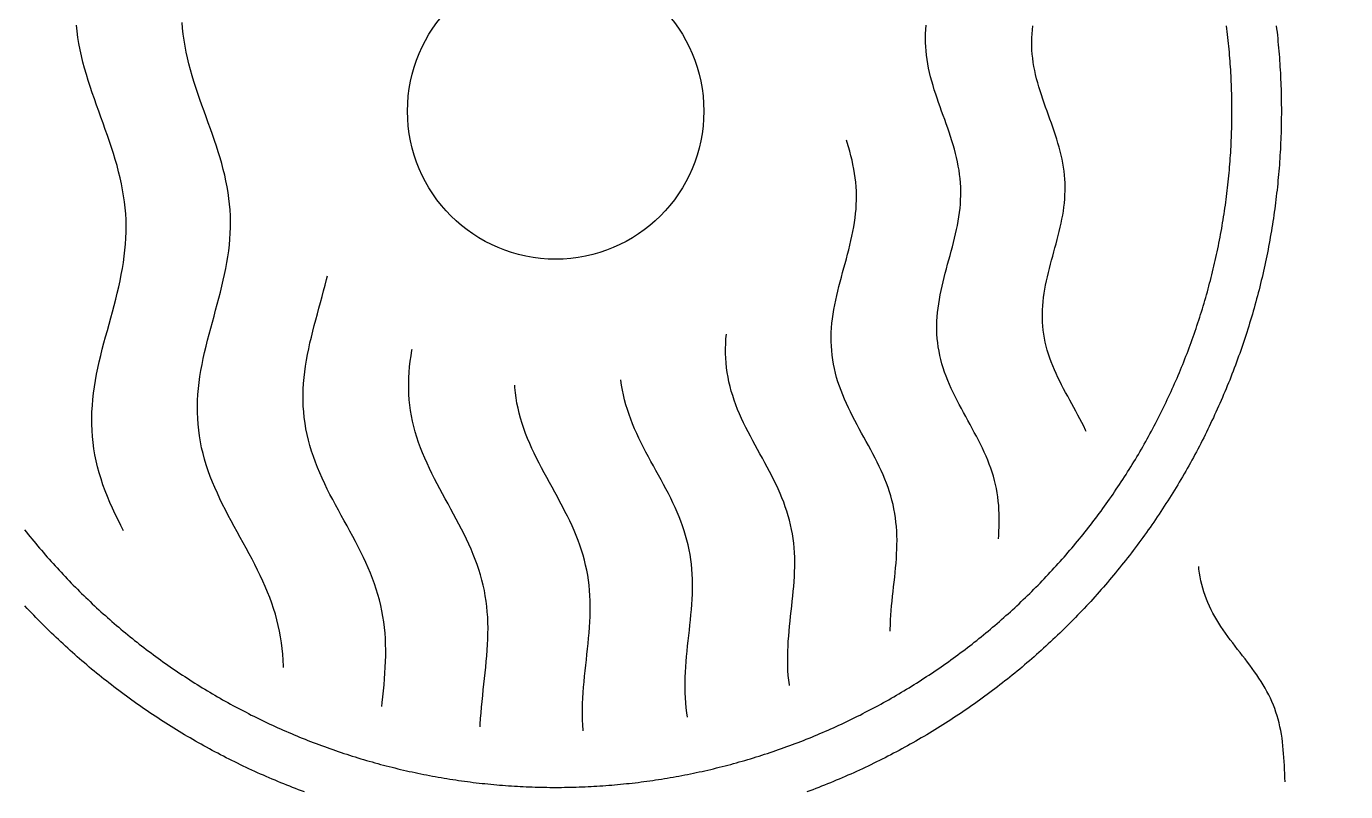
# Model space of a CAD drawing. Header units: millimetres. Extents: x -17.8 to 17.8, y -17.8 to 17.8.
# Drawn here: x -8.71 to -4.703, y -2.067 to 0.257 of the extents above; entities that cross this region are included whole.
import ezdxf

# ---------------------------------------------------------------- set-up
doc = ezdxf.new("R2010")
doc.units = ezdxf.units.MM
for name, color, linetype in [('ALTIN', 2, 'Continuous'), ('DOKU', 8, 'Continuous'), ('KESIM', 1, 'Continuous')]:
    doc.layers.add(name, color=color, linetype=linetype)

msp = doc.modelspace()

# ---------------------------------------------------------------- linework, layer by layer
at = {"layer": 'ALTIN'}
for points in [[(-8.7151, -1.2715), (-8.7096, -1.2786), (-8.704, -1.2856), (-8.6984, -1.2925), (-8.6927, -1.2995), (-8.687, -1.3064), (-8.6813, -1.3133), (-8.6756, -1.3202), (-8.6698, -1.3271), (-8.664, -1.3339), (-8.6581, -1.3407), (-8.6523, -1.3475), (-8.6464, -1.3542), (-8.6405, -1.3609), (-8.6345, -1.3676), (-8.6285, -1.3743), (-8.6225, -1.381), (-8.6165, -1.3876), (-8.6104, -1.3942), (-8.6043, -1.4007), (-8.5982, -1.4073), (-8.592, -1.4138), (-8.5858, -1.4203), (-8.5796, -1.4267), (-8.5734, -1.4332), (-8.5671, -1.4396), (-8.5608, -1.446), (-8.5545, -1.4523), (-8.5482, -1.4586), (-8.5418, -1.4649), (-8.5354, -1.4712), (-8.5289, -1.4774), (-8.5225, -1.4836), (-8.516, -1.4898), (-8.5095, -1.496), (-8.5029, -1.5021), (-8.4964, -1.5082), (-8.4898, -1.5143), (-8.4832, -1.5203), (-8.4765, -1.5263), (-8.4698, -1.5323), (-8.4631, -1.5383), (-8.4564, -1.5442), (-8.4497, -1.5501), (-8.4429, -1.5559), (-8.4361, -1.5618), (-8.4293, -1.5676), (-8.4224, -1.5734), (-8.4155, -1.5791), (-8.4086, -1.5848), (-8.4017, -1.5905), (-8.3947, -1.5962), (-8.3878, -1.6018), (-8.3808, -1.6074), (-8.3737, -1.6129), (-8.3667, -1.6185), (-8.3596, -1.624), (-8.3525, -1.6295), (-8.3454, -1.6349), (-8.3383, -1.6403), (-8.3311, -1.6457), (-8.3239, -1.651), (-8.3167, -1.6563), (-8.3094, -1.6616), (-8.3022, -1.6669), (-8.2949, -1.6721), (-8.2876, -1.6773), (-8.2803, -1.6824), (-8.2729, -1.6876), (-8.2655, -1.6927), (-8.2581, -1.6977), (-8.2507, -1.7027), (-8.2433, -1.7077), (-8.2358, -1.7127), (-8.2283, -1.7176), (-8.2208, -1.7225), (-8.2133, -1.7274), (-8.2057, -1.7322), (-8.1982, -1.737), (-8.1906, -1.7418), (-8.183, -1.7465), (-8.1753, -1.7512), (-8.1677, -1.7559), (-8.16, -1.7605), (-8.1523, -1.7651), (-8.1446, -1.7697), (-8.1369, -1.7742), (-8.1291, -1.7787), (-8.1214, -1.7832), (-8.1136, -1.7876), (-8.1058, -1.792), (-8.0979, -1.7964), (-8.0901, -1.8007), (-8.0822, -1.805), (-8.0743, -1.8092), (-8.0664, -1.8135), (-8.0585, -1.8177), (-8.0506, -1.8218), (-8.0426, -1.8259), (-8.0346, -1.83), (-8.0266, -1.8341), (-8.0186, -1.8381), (-8.0106, -1.8421), (-8.0026, -1.846), (-7.9945, -1.8499), (-7.9864, -1.8538), (-7.9783, -1.8576), (-7.9702, -1.8614), (-7.9621, -1.8652), (-7.9539, -1.869), (-7.9458, -1.8726), (-7.9376, -1.8763), (-7.9294, -1.8799), (-7.9212, -1.8835), (-7.913, -1.8871), (-7.9047, -1.8906), (-7.8965, -1.8941), (-7.8882, -1.8975), (-7.8799, -1.9009), (-7.8716, -1.9043), (-7.8633, -1.9077), (-7.8549, -1.911), (-7.8466, -1.9142), (-7.8382, -1.9175), (-7.8299, -1.9207), (-7.8215, -1.9238), (-7.8131, -1.9269), (-7.8047, -1.93), (-7.7962, -1.9331), (-7.7878, -1.9361), (-7.7793, -1.939), (-7.7709, -1.942), (-7.7624, -1.9449), (-7.7539, -1.9477), (-7.7454, -1.9506), (-7.7369, -1.9534), (-7.7284, -1.9561), (-7.7198, -1.9588), (-7.7113, -1.9615), (-7.7027, -1.9641), (-7.6941, -1.9667), (-7.6855, -1.9693), (-7.6769, -1.9718), (-7.6683, -1.9743), (-7.6597, -1.9768), (-7.6511, -1.9792), (-7.6424, -1.9816), (-7.6338, -1.9839), (-7.6251, -1.9862), (-7.6165, -1.9885), (-7.6078, -1.9907), (-7.5991, -1.9929), (-7.5904, -1.995), (-7.5817, -1.9971), (-7.573, -1.9992), (-7.5642, -2.0012), (-7.5555, -2.0032), (-7.5467, -2.0052), (-7.538, -2.0071), (-7.5292, -2.009), (-7.5205, -2.0108), (-7.5117, -2.0126), (-7.5029, -2.0144), (-7.4941, -2.0161), (-7.4853, -2.0178), (-7.4765, -2.0195), (-7.4677, -2.0211), (-7.4589, -2.0227), (-7.45, -2.0242), (-7.4412, -2.0257), (-7.4323, -2.0272), (-7.4235, -2.0286), (-7.4146, -2.03), (-7.4058, -2.0313), (-7.3969, -2.0326), (-7.388, -2.0339), (-7.3792, -2.0351), (-7.3703, -2.0363), (-7.3614, -2.0375), (-7.3525, -2.0386), (-7.3436, -2.0396), (-7.3347, -2.0407), (-7.3258, -2.0417), (-7.3169, -2.0426), (-7.308, -2.0435), (-7.2991, -2.0444), (-7.2901, -2.0453), (-7.2812, -2.0461), (-7.2723, -2.0468), (-7.2633, -2.0475), (-7.2544, -2.0482), (-7.2455, -2.0489), (-7.2365, -2.0495), (-7.2276, -2.05), (-7.2186, -2.0506), (-7.2097, -2.0511), (-7.2007, -2.0515), (-7.1918, -2.0519), (-7.1828, -2.0523), (-7.1739, -2.0526), (-7.1649, -2.0529), (-7.156, -2.0532), (-7.147, -2.0534), (-7.138, -2.0536), (-7.1291, -2.0537), (-7.1201, -2.0538), (-7.1112, -2.0539), (-7.1022, -2.0539), (-7.0932, -2.0539), (-7.0843, -2.0538), (-7.0753, -2.0537), (-7.0664, -2.0536), (-7.0574, -2.0534), (-7.0484, -2.0532), (-7.0395, -2.0529), (-7.0305, -2.0526), (-7.0216, -2.0523), (-7.0126, -2.0519), (-7.0037, -2.0515), (-6.9947, -2.0511), (-6.9858, -2.0506), (-6.9768, -2.05), (-6.9679, -2.0495), (-6.9589, -2.0489), (-6.95, -2.0482), (-6.9411, -2.0475), (-6.9321, -2.0468), (-6.9232, -2.0461), (-6.9143, -2.0453), (-6.9053, -2.0444), (-6.8964, -2.0435), (-6.8875, -2.0426), (-6.8786, -2.0417), (-6.8697, -2.0407), (-6.8608, -2.0396), (-6.8519, -2.0386), (-6.843, -2.0375), (-6.8341, -2.0363), (-6.8252, -2.0351), (-6.8164, -2.0339), (-6.8075, -2.0326), (-6.7986, -2.0313), (-6.7898, -2.03), (-6.7809, -2.0286), (-6.7721, -2.0272), (-6.7632, -2.0257), (-6.7544, -2.0242), (-6.7455, -2.0227), (-6.7367, -2.0211), (-6.7279, -2.0195), (-6.7191, -2.0178), (-6.7103, -2.0161), (-6.7015, -2.0144), (-6.6927, -2.0126), (-6.6839, -2.0108), (-6.6752, -2.009), (-6.6664, -2.0071), (-6.6577, -2.0052), (-6.6489, -2.0032), (-6.6402, -2.0012), (-6.6314, -1.9992), (-6.6227, -1.9971), (-6.614, -1.995), (-6.6053, -1.9929), (-6.5966, -1.9907), (-6.5879, -1.9885), (-6.5793, -1.9862), (-6.5706, -1.9839), (-6.562, -1.9816), (-6.5533, -1.9792), (-6.5447, -1.9768), (-6.5361, -1.9743), (-6.5275, -1.9718), (-6.5189, -1.9693), (-6.5103, -1.9667), (-6.5017, -1.9641), (-6.4931, -1.9615), (-6.4846, -1.9588), (-6.476, -1.9561), (-6.4675, -1.9534), (-6.459, -1.9506), (-6.4505, -1.9477), (-6.442, -1.9449), (-6.4335, -1.942), (-6.4251, -1.939), (-6.4166, -1.9361), (-6.4082, -1.9331), (-6.3997, -1.93), (-6.3913, -1.9269), (-6.3829, -1.9238), (-6.3745, -1.9207), (-6.3662, -1.9175), (-6.3578, -1.9142), (-6.3495, -1.911), (-6.3411, -1.9077), (-6.3328, -1.9043), (-6.3245, -1.9009), (-6.3162, -1.8975), (-6.3079, -1.8941), (-6.2997, -1.8906), (-6.2914, -1.8871), (-6.2832, -1.8835), (-6.275, -1.8799), (-6.2668, -1.8763), (-6.2586, -1.8726), (-6.2505, -1.869), (-6.2423, -1.8652), (-6.2342, -1.8614), (-6.2261, -1.8576), (-6.218, -1.8538), (-6.2099, -1.8499), (-6.2018, -1.846), (-6.1938, -1.8421), (-6.1858, -1.8381), (-6.1778, -1.8341), (-6.1698, -1.83), (-6.1618, -1.8259), (-6.1538, -1.8218), (-6.1459, -1.8177), (-6.138, -1.8135), (-6.1301, -1.8092), (-6.1222, -1.805), (-6.1143, -1.8007), (-6.1065, -1.7964), (-6.0986, -1.792), (-6.0908, -1.7876), (-6.083, -1.7832), (-6.0753, -1.7787), (-6.0675, -1.7742), (-6.0598, -1.7697), (-6.0521, -1.7651), (-6.0444, -1.7605), (-6.0367, -1.7559), (-6.0291, -1.7512), (-6.0214, -1.7465), (-6.0138, -1.7418), (-6.0062, -1.737), (-5.9987, -1.7322), (-5.9911, -1.7274), (-5.9836, -1.7225), (-5.9761, -1.7176), (-5.9686, -1.7127), (-5.9611, -1.7077), (-5.9537, -1.7027), (-5.9463, -1.6977), (-5.9389, -1.6927), (-5.9315, -1.6876), (-5.9241, -1.6824), (-5.9168, -1.6773), (-5.9095, -1.6721), (-5.9022, -1.6669), (-5.895, -1.6616), (-5.8877, -1.6563), (-5.8805, -1.651), (-5.8733, -1.6457), (-5.8661, -1.6403), (-5.859, -1.6349), (-5.8519, -1.6295), (-5.8448, -1.624), (-5.8377, -1.6185), (-5.8307, -1.6129), (-5.8236, -1.6074), (-5.8166, -1.6018), (-5.8097, -1.5962), (-5.8027, -1.5905), (-5.7958, -1.5848), (-5.7889, -1.5791), (-5.782, -1.5734), (-5.7751, -1.5676), (-5.7683, -1.5618), (-5.7615, -1.5559), (-5.7547, -1.5501), (-5.748, -1.5442), (-5.7413, -1.5383), (-5.7346, -1.5323), (-5.7279, -1.5263), (-5.7212, -1.5203), (-5.7146, -1.5143), (-5.708, -1.5082), (-5.7015, -1.5021), (-5.6949, -1.496), (-5.6884, -1.4898), (-5.6819, -1.4836), (-5.6755, -1.4774), (-5.669, -1.4712), (-5.6626, -1.4649), (-5.6562, -1.4586), (-5.6499, -1.4523), (-5.6436, -1.446), (-5.6373, -1.4396), (-5.631, -1.4332), (-5.6248, -1.4267), (-5.6186, -1.4203), (-5.6124, -1.4138), (-5.6062, -1.4073), (-5.6001, -1.4007), (-5.594, -1.3942), (-5.5879, -1.3876), (-5.5819, -1.381), (-5.5759, -1.3743), (-5.5699, -1.3676), (-5.5639, -1.3609), (-5.558, -1.3542), (-5.5521, -1.3475), (-5.5463, -1.3407), (-5.5404, -1.3339), (-5.5346, -1.3271), (-5.5288, -1.3202), (-5.5231, -1.3133), (-5.5174, -1.3064), (-5.5117, -1.2995), (-5.506, -1.2925), (-5.5004, -1.2856), (-5.4948, -1.2786), (-5.4893, -1.2715), (-5.4837, -1.2645), (-5.4782, -1.2574), (-5.4727, -1.2503), (-5.4673, -1.2432), (-5.4619, -1.2361), (-5.4565, -1.2289), (-5.4512, -1.2217), (-5.4459, -1.2145), (-5.4406, -1.2072), (-5.4353, -1.2), (-5.4301, -1.1927), (-5.4249, -1.1854), (-5.4198, -1.1781), (-5.4146, -1.1707), (-5.4095, -1.1633), (-5.4045, -1.1559), (-5.3995, -1.1485), (-5.3945, -1.1411), (-5.3895, -1.1336), (-5.3846, -1.1261), (-5.3797, -1.1186), (-5.3748, -1.1111), (-5.37, -1.1035), (-5.3652, -1.096), (-5.3604, -1.0884), (-5.3557, -1.0808), (-5.351, -1.0731), (-5.3463, -1.0655), (-5.3417, -1.0578), (-5.3371, -1.0501), (-5.3325, -1.0424), (-5.328, -1.0347), (-5.3235, -1.0269), (-5.319, -1.0192), (-5.3146, -1.0114), (-5.3102, -1.0036), (-5.3058, -0.9957), (-5.3015, -0.9879), (-5.2972, -0.98), (-5.293, -0.9721), (-5.2887, -0.9642), (-5.2845, -0.9563), (-5.2804, -0.9484), (-5.2763, -0.9404), (-5.2722, -0.9324), (-5.2681, -0.9244), (-5.2641, -0.9164), (-5.2601, -0.9084), (-5.2562, -0.9004), (-5.2523, -0.8923), (-5.2484, -0.8842), (-5.2446, -0.8761), (-5.2408, -0.868), (-5.237, -0.8599), (-5.2332, -0.8517), (-5.2296, -0.8436), (-5.2259, -0.8354), (-5.2223, -0.8272), (-5.2187, -0.819), (-5.2151, -0.8108), (-5.2116, -0.8025), (-5.2081, -0.7943), (-5.2047, -0.786), (-5.2013, -0.7777), (-5.1979, -0.7694), (-5.1945, -0.7611), (-5.1912, -0.7527), (-5.188, -0.7444), (-5.1847, -0.736), (-5.1815, -0.7277), (-5.1784, -0.7193), (-5.1753, -0.7109), (-5.1722, -0.7025), (-5.1691, -0.694), (-5.1661, -0.6856), (-5.1632, -0.6771), (-5.1602, -0.6687), (-5.1573, -0.6602), (-5.1545, -0.6517), (-5.1516, -0.6432), (-5.1488, -0.6347), (-5.1461, -0.6262), (-5.1434, -0.6176), (-5.1407, -0.6091), (-5.1381, -0.6005), (-5.1355, -0.5919), (-5.1329, -0.5833), (-5.1304, -0.5747), (-5.1279, -0.5661), (-5.1254, -0.5575), (-5.123, -0.5489), (-5.1206, -0.5402), (-5.1183, -0.5316), (-5.116, -0.5229), (-5.1137, -0.5143), (-5.1115, -0.5056), (-5.1093, -0.4969), (-5.1072, -0.4882), (-5.1051, -0.4795), (-5.103, -0.4708), (-5.101, -0.462), (-5.099, -0.4533), (-5.097, -0.4445), (-5.0951, -0.4358), (-5.0932, -0.427), (-5.0914, -0.4183), (-5.0896, -0.4095), (-5.0878, -0.4007), (-5.0861, -0.3919), (-5.0844, -0.3831), (-5.0827, -0.3743), (-5.0811, -0.3655), (-5.0795, -0.3567), (-5.078, -0.3478), (-5.0765, -0.339), (-5.075, -0.3301), (-5.0736, -0.3213), (-5.0722, -0.3124), (-5.0709, -0.3036), (-5.0696, -0.2947), (-5.0683, -0.2858), (-5.0671, -0.277), (-5.0659, -0.2681), (-5.0647, -0.2592), (-5.0636, -0.2503), (-5.0626, -0.2414), (-5.0615, -0.2325), (-5.0605, -0.2236), (-5.0596, -0.2147), (-5.0587, -0.2058), (-5.0578, -0.1969), (-5.0569, -0.1879), (-5.0561, -0.179), (-5.0554, -0.1701), (-5.0547, -0.1611), (-5.054, -0.1522), (-5.0533, -0.1433), (-5.0527, -0.1343), (-5.0522, -0.1254), (-5.0516, -0.1164), (-5.0511, -0.1075), (-5.0507, -0.0985), (-5.0503, -0.0896), (-5.0499, -0.0806), (-5.0496, -0.0717), (-5.0493, -0.0627), (-5.049, -0.0538), (-5.0488, -0.0448), (-5.0486, -0.0358), (-5.0485, -0.0269), (-5.0484, -0.0179), (-5.0483, -0.009), (-5.0483, 0), (-5.0483, 0.009), (-5.0484, 0.0179), (-5.0485, 0.0269), (-5.0486, 0.0358), (-5.0488, 0.0448), (-5.049, 0.0538), (-5.0493, 0.0627), (-5.0496, 0.0717), (-5.0499, 0.0806), (-5.0503, 0.0896), (-5.0507, 0.0985), (-5.0511, 0.1075), (-5.0516, 0.1164), (-5.0522, 0.1254), (-5.0527, 0.1343), (-5.0533, 0.1433), (-5.054, 0.1522), (-5.0547, 0.1611), (-5.0554, 0.1701), (-5.0561, 0.179), (-5.0569, 0.1879), (-5.0578, 0.1969), (-5.0587, 0.2058), (-5.0596, 0.2147), (-5.0605, 0.2236), (-5.0615, 0.2325), (-5.0626, 0.2414), (-5.0636, 0.2503), (-5.0647, 0.2592)], [(-4.9136, 0.259), (-4.9125, 0.2495), (-4.9114, 0.2399), (-4.9104, 0.2304), (-4.9094, 0.2208), (-4.9085, 0.2112), (-4.9076, 0.2017), (-4.9067, 0.1921), (-4.9059, 0.1825), (-4.9051, 0.1729), (-4.9044, 0.1633), (-4.9037, 0.1537), (-4.903, 0.1441), (-4.9024, 0.1345), (-4.9019, 0.1249), (-4.9013, 0.1153), (-4.9009, 0.1057), (-4.9004, 0.0961), (-4.9, 0.0865), (-4.8997, 0.0769), (-4.8993, 0.0673), (-4.8991, 0.0577), (-4.8988, 0.0481), (-4.8987, 0.0385), (-4.8985, 0.0288), (-4.8984, 0.0192), (-4.8983, 0.0096), (-4.8983, 0), (-4.8983, -0.0096), (-4.8984, -0.0192), (-4.8985, -0.0288), (-4.8987, -0.0385), (-4.8988, -0.0481), (-4.8991, -0.0577), (-4.8993, -0.0673), (-4.8997, -0.0769), (-4.9, -0.0865), (-4.9004, -0.0961), (-4.9009, -0.1057), (-4.9013, -0.1153), (-4.9019, -0.1249), (-4.9024, -0.1345), (-4.903, -0.1441), (-4.9037, -0.1537), (-4.9044, -0.1633), (-4.9051, -0.1729), (-4.9059, -0.1825), (-4.9067, -0.1921), (-4.9076, -0.2017), (-4.9085, -0.2112), (-4.9094, -0.2208), (-4.9104, -0.2304), (-4.9114, -0.2399), (-4.9125, -0.2495), (-4.9136, -0.259), (-4.9147, -0.2686), (-4.9159, -0.2781), (-4.9172, -0.2877), (-4.9185, -0.2972), (-4.9198, -0.3067), (-4.9211, -0.3162), (-4.9225, -0.3258), (-4.924, -0.3353), (-4.9255, -0.3448), (-4.927, -0.3543), (-4.9285, -0.3637), (-4.9302, -0.3732), (-4.9318, -0.3827), (-4.9335, -0.3922), (-4.9352, -0.4016), (-4.937, -0.4111), (-4.9388, -0.4205), (-4.9407, -0.43), (-4.9426, -0.4394), (-4.9445, -0.4488), (-4.9465, -0.4582), (-4.9485, -0.4676), (-4.9506, -0.477), (-4.9527, -0.4864), (-4.9548, -0.4958), (-4.957, -0.5051), (-4.9592, -0.5145), (-4.9615, -0.5238), (-4.9638, -0.5332), (-4.9661, -0.5425), (-4.9685, -0.5518), (-4.9709, -0.5611), (-4.9734, -0.5704), (-4.9759, -0.5797), (-4.9785, -0.589), (-4.9811, -0.5982), (-4.9837, -0.6075), (-4.9864, -0.6167), (-4.9891, -0.6259), (-4.9918, -0.6351), (-4.9946, -0.6444), (-4.9975, -0.6535), (-5.0003, -0.6627), (-5.0032, -0.6719), (-5.0062, -0.681), (-5.0092, -0.6902), (-5.0122, -0.6993), (-5.0153, -0.7084), (-5.0184, -0.7175), (-5.0215, -0.7266), (-5.0247, -0.7357), (-5.028, -0.7447), (-5.0312, -0.7538), (-5.0345, -0.7628), (-5.0379, -0.7718), (-5.0413, -0.7808), (-5.0447, -0.7898), (-5.0482, -0.7988), (-5.0517, -0.8077), (-5.0552, -0.8167), (-5.0588, -0.8256), (-5.0624, -0.8345), (-5.0661, -0.8434), (-5.0698, -0.8523), (-5.0735, -0.8611), (-5.0773, -0.87), (-5.0811, -0.8788), (-5.085, -0.8876), (-5.0889, -0.8964), (-5.0928, -0.9052), (-5.0968, -0.9139), (-5.1008, -0.9227), (-5.1048, -0.9314), (-5.1089, -0.9401), (-5.113, -0.9488), (-5.1172, -0.9575), (-5.1214, -0.9661), (-5.1256, -0.9748), (-5.1299, -0.9834), (-5.1342, -0.992), (-5.1385, -1.0005), (-5.1429, -1.0091), (-5.1473, -1.0176), (-5.1518, -1.0262), (-5.1563, -1.0347), (-5.1608, -1.0431), (-5.1654, -1.0516), (-5.17, -1.06), (-5.1746, -1.0685), (-5.1793, -1.0769), (-5.184, -1.0852), (-5.1888, -1.0936), (-5.1936, -1.1019), (-5.1984, -1.1103), (-5.2033, -1.1186), (-5.2082, -1.1268), (-5.2131, -1.1351), (-5.2181, -1.1433), (-5.2231, -1.1515), (-5.2281, -1.1597), (-5.2332, -1.1679), (-5.2383, -1.176), (-5.2435, -1.1841), (-5.2487, -1.1922), (-5.2539, -1.2003), (-5.2591, -1.2084), (-5.2644, -1.2164), (-5.2697, -1.2244), (-5.2751, -1.2324), (-5.2805, -1.2404), (-5.2859, -1.2483), (-5.2914, -1.2562), (-5.2969, -1.2641), (-5.3024, -1.272), (-5.308, -1.2798), (-5.3136, -1.2876), (-5.3192, -1.2954), (-5.3249, -1.3032), (-5.3306, -1.3109), (-5.3363, -1.3186), (-5.3421, -1.3263), (-5.3479, -1.334), (-5.3537, -1.3416), (-5.3596, -1.3493), (-5.3655, -1.3568), (-5.3715, -1.3644), (-5.3774, -1.3719), (-5.3834, -1.3795), (-5.3895, -1.3869), (-5.3955, -1.3944), (-5.4016, -1.4018), (-5.4078, -1.4092), (-5.4139, -1.4166), (-5.4201, -1.424), (-5.4264, -1.4313), (-5.4326, -1.4386), (-5.4389, -1.4459), (-5.4452, -1.4531), (-5.4516, -1.4603), (-5.458, -1.4675), (-5.4644, -1.4747), (-5.4708, -1.4818), (-5.4773, -1.4889), (-5.4838, -1.496), (-5.4904, -1.503), (-5.497, -1.5101), (-5.5036, -1.5171), (-5.5102, -1.524), (-5.5169, -1.5309), (-5.5236, -1.5378), (-5.5303, -1.5447), (-5.537, -1.5516), (-5.5438, -1.5584), (-5.5506, -1.5652), (-5.5575, -1.5719), (-5.5644, -1.5786), (-5.5713, -1.5853), (-5.5782, -1.592), (-5.5851, -1.5986), (-5.5921, -1.6052), (-5.5992, -1.6118), (-5.6062, -1.6184), (-5.6133, -1.6249), (-5.6204, -1.6314), (-5.6275, -1.6378), (-5.6347, -1.6442), (-5.6419, -1.6506), (-5.6491, -1.657), (-5.6563, -1.6633), (-5.6636, -1.6696), (-5.6709, -1.6758), (-5.6782, -1.6821), (-5.6856, -1.6883), (-5.693, -1.6944), (-5.7004, -1.7006), (-5.7078, -1.7067), (-5.7153, -1.7127), (-5.7227, -1.7188), (-5.7303, -1.7248), (-5.7378, -1.7307), (-5.7454, -1.7367), (-5.7529, -1.7426), (-5.7606, -1.7485), (-5.7682, -1.7543), (-5.7759, -1.7601), (-5.7836, -1.7659), (-5.7913, -1.7716), (-5.799, -1.7773), (-5.8068, -1.783), (-5.8146, -1.7886), (-5.8224, -1.7942), (-5.8302, -1.7998), (-5.8381, -1.8053), (-5.846, -1.8108), (-5.8539, -1.8163), (-5.8618, -1.8217), (-5.8698, -1.8271), (-5.8778, -1.8325), (-5.8858, -1.8378), (-5.8938, -1.8431), (-5.9019, -1.8483), (-5.91, -1.8535), (-5.9181, -1.8587), (-5.9262, -1.8639), (-5.9343, -1.869), (-5.9425, -1.8741), (-5.9507, -1.8791), (-5.9589, -1.8841), (-5.9671, -1.8891), (-5.9754, -1.894), (-5.9836, -1.8989), (-5.9919, -1.9038), (-6.0003, -1.9086), (-6.0086, -1.9134), (-6.017, -1.9182), (-6.0253, -1.9229), (-6.0337, -1.9276), (-6.0422, -1.9322), (-6.0506, -1.9368), (-6.0591, -1.9414), (-6.0675, -1.9459), (-6.076, -1.9504), (-6.0846, -1.9549), (-6.0931, -1.9593), (-6.1017, -1.9637), (-6.1102, -1.968), (-6.1188, -1.9723), (-6.1274, -1.9766), (-6.1361, -1.9808), (-6.1447, -1.985), (-6.1534, -1.9892), (-6.1621, -1.9933), (-6.1708, -1.9974), (-6.1795, -2.0014), (-6.1883, -2.0054), (-6.197, -2.0094), (-6.2058, -2.0133), (-6.2146, -2.0172), (-6.2234, -2.0211), (-6.2322, -2.0249), (-6.2411, -2.0287), (-6.2499, -2.0324), (-6.2588, -2.0361), (-6.2677, -2.0398), (-6.2766, -2.0434), (-6.2855, -2.047), (-6.2945, -2.0505), (-6.3034, -2.054), (-6.3124, -2.0575), (-6.3214, -2.0609), (-6.3304, -2.0643), (-6.3394, -2.0677)], [(-7.865, -2.0677), (-7.874, -2.0643), (-7.883, -2.0609), (-7.892, -2.0575), (-7.901, -2.054), (-7.9099, -2.0505), (-7.9189, -2.047), (-7.9278, -2.0434), (-7.9367, -2.0398), (-7.9456, -2.0361), (-7.9545, -2.0324), (-7.9633, -2.0287), (-7.9722, -2.0249), (-7.981, -2.0211), (-7.9898, -2.0172), (-7.9986, -2.0133), (-8.0074, -2.0094), (-8.0161, -2.0054), (-8.0249, -2.0014), (-8.0336, -1.9974), (-8.0423, -1.9933), (-8.051, -1.9892), (-8.0597, -1.985), (-8.0683, -1.9808), (-8.077, -1.9766), (-8.0856, -1.9723), (-8.0942, -1.968), (-8.1027, -1.9637), (-8.1113, -1.9593), (-8.1198, -1.9549), (-8.1284, -1.9504), (-8.1369, -1.9459), (-8.1453, -1.9414), (-8.1538, -1.9368), (-8.1622, -1.9322), (-8.1707, -1.9276), (-8.1791, -1.9229), (-8.1874, -1.9182), (-8.1958, -1.9134), (-8.2041, -1.9086), (-8.2125, -1.9038), (-8.2208, -1.8989), (-8.229, -1.894), (-8.2373, -1.8891), (-8.2455, -1.8841), (-8.2537, -1.8791), (-8.2619, -1.8741), (-8.2701, -1.869), (-8.2782, -1.8639), (-8.2863, -1.8587), (-8.2944, -1.8535), (-8.3025, -1.8483), (-8.3106, -1.8431), (-8.3186, -1.8378), (-8.3266, -1.8325), (-8.3346, -1.8271), (-8.3426, -1.8217), (-8.3505, -1.8163), (-8.3584, -1.8108), (-8.3663, -1.8053), (-8.3742, -1.7998), (-8.382, -1.7942), (-8.3898, -1.7886), (-8.3976, -1.783), (-8.4054, -1.7773), (-8.4131, -1.7716), (-8.4208, -1.7659), (-8.4285, -1.7601), (-8.4362, -1.7543), (-8.4438, -1.7485), (-8.4515, -1.7426), (-8.459, -1.7367), (-8.4666, -1.7307), (-8.4741, -1.7248), (-8.4817, -1.7188), (-8.4891, -1.7127), (-8.4966, -1.7067), (-8.504, -1.7006), (-8.5114, -1.6944), (-8.5188, -1.6883), (-8.5262, -1.6821), (-8.5335, -1.6758), (-8.5408, -1.6696), (-8.5481, -1.6633), (-8.5553, -1.657), (-8.5625, -1.6506), (-8.5697, -1.6442), (-8.5769, -1.6378), (-8.584, -1.6314), (-8.5911, -1.6249), (-8.5982, -1.6184), (-8.6052, -1.6118), (-8.6123, -1.6052), (-8.6193, -1.5986), (-8.6262, -1.592), (-8.6331, -1.5853), (-8.64, -1.5786), (-8.6469, -1.5719), (-8.6538, -1.5652), (-8.6606, -1.5584), (-8.6674, -1.5516), (-8.6741, -1.5447), (-8.6808, -1.5378), (-8.6875, -1.5309), (-8.6942, -1.524), (-8.7008, -1.5171), (-8.7074, -1.5101), (-8.714, -1.503)]]:
    msp.add_lwpolyline(points, dxfattribs=at)
at = {"layer": 'DOKU'}
for points in [[(-8.4145, -1.2743), (-8.4226, -1.2588), (-8.4314, -1.2413), (-8.4399, -1.2237), (-8.4482, -1.2061), (-8.456, -1.1884), (-8.4635, -1.1706), (-8.4705, -1.1528), (-8.477, -1.1348), (-8.483, -1.1168), (-8.4884, -1.0987), (-8.4933, -1.0805), (-8.4977, -1.0622), (-8.5014, -1.0438), (-8.5045, -1.0254), (-8.507, -1.0069), (-8.5089, -0.9883), (-8.5102, -0.9696), (-8.5109, -0.9509), (-8.5109, -0.9321), (-8.5104, -0.9133), (-8.5093, -0.8944), (-8.5077, -0.8754), (-8.5055, -0.8565), (-8.5029, -0.8375), (-8.4998, -0.8184), (-8.4963, -0.7994), (-8.4924, -0.7803), (-8.4882, -0.7613), (-8.4837, -0.7422), (-8.479, -0.7232), (-8.4741, -0.7041), (-8.469, -0.6851), (-8.4638, -0.6661), (-8.4586, -0.6471), (-8.4534, -0.6282), (-8.4483, -0.6093), (-8.4432, -0.5904), (-8.4384, -0.5716), (-8.4337, -0.5528), (-8.4293, -0.534), (-8.4251, -0.5153), (-8.4213, -0.4966), (-8.4179, -0.478), (-8.4149, -0.4594), (-8.4123, -0.4409), (-8.4102, -0.4224), (-8.4085, -0.4039), (-8.4074, -0.3855), (-8.4067, -0.367), (-8.4067, -0.3487), (-8.4071, -0.3303), (-8.4081, -0.312), (-8.4096, -0.2937), (-8.4117, -0.2754), (-8.4143, -0.2571), (-8.4174, -0.2388), (-8.4209, -0.2205), (-8.425, -0.2022), (-8.4295, -0.1839), (-8.4343, -0.1656), (-8.4396, -0.1473), (-8.4452, -0.129), (-8.4511, -0.1106), (-8.4572, -0.0923), (-8.4635, -0.0739), (-8.47, -0.0554), (-8.4767, -0.037), (-8.4833, -0.0185), (-8.49, 0), (-8.4966, 0.0185), (-8.5032, 0.0371), (-8.5096, 0.0557), (-8.5158, 0.0743), (-8.5218, 0.093), (-8.5275, 0.1116), (-8.5328, 0.1303), (-8.5378, 0.149), (-8.5424, 0.1678), (-8.5465, 0.1865), (-8.5501, 0.2052), (-8.5532, 0.224), (-8.5558, 0.2427), (-8.5578, 0.2615)], [(-7.9291, -1.69), (-7.9292, -1.6854), (-7.9299, -1.6675), (-7.9312, -1.6497), (-7.9328, -1.632), (-7.935, -1.6144), (-7.9377, -1.5969), (-7.9409, -1.5795), (-7.9446, -1.5623), (-7.9488, -1.5451), (-7.9535, -1.528), (-7.9587, -1.511), (-7.9644, -1.4941), (-7.9706, -1.4773), (-7.9772, -1.4605), (-7.9842, -1.4438), (-7.9916, -1.4271), (-7.9993, -1.4105), (-8.0074, -1.3939), (-8.0158, -1.3774), (-8.0244, -1.3608), (-8.0331, -1.3443), (-8.0421, -1.3278), (-8.0512, -1.3112), (-8.0603, -1.2947), (-8.0694, -1.2781), (-8.0785, -1.2615), (-8.0875, -1.2448), (-8.0964, -1.2281), (-8.1051, -1.2113), (-8.1136, -1.1945), (-8.1218, -1.1776), (-8.1297, -1.1607), (-8.1373, -1.1436), (-8.1445, -1.1265), (-8.1512, -1.1093), (-8.1575, -1.0921), (-8.1632, -1.0747), (-8.1685, -1.0573), (-8.1732, -1.0398), (-8.1774, -1.0222), (-8.181, -1.0045), (-8.184, -0.9867), (-8.1864, -0.9689), (-8.1882, -0.951), (-8.1894, -0.9331), (-8.1901, -0.915), (-8.1901, -0.897), (-8.1896, -0.8788), (-8.1886, -0.8607), (-8.187, -0.8424), (-8.1849, -0.8242), (-8.1824, -0.8059), (-8.1794, -0.7876), (-8.1761, -0.7693), (-8.1723, -0.7509), (-8.1683, -0.7326), (-8.164, -0.7143), (-8.1594, -0.6959), (-8.1547, -0.6776), (-8.1498, -0.6593), (-8.1448, -0.641), (-8.1398, -0.6228), (-8.1348, -0.6045), (-8.1299, -0.5863), (-8.125, -0.5682), (-8.1203, -0.55), (-8.1158, -0.5319), (-8.1116, -0.5139), (-8.1076, -0.4959), (-8.1039, -0.4779), (-8.1006, -0.46), (-8.0977, -0.4421), (-8.0952, -0.4243), (-8.0932, -0.4064), (-8.0916, -0.3887), (-8.0905, -0.3709), (-8.0899, -0.3532), (-8.0898, -0.3355), (-8.0902, -0.3179), (-8.0912, -0.3002), (-8.0927, -0.2826), (-8.0946, -0.265), (-8.0971, -0.2474), (-8.1001, -0.2298), (-8.1035, -0.2122), (-8.1074, -0.1946), (-8.1117, -0.177), (-8.1164, -0.1594), (-8.1215, -0.1418), (-8.1269, -0.1241), (-8.1325, -0.1065), (-8.1384, -0.0888), (-8.1445, -0.0711), (-8.1508, -0.0533), (-8.1572, -0.0356), (-8.1636, -0.0178), (-8.17, 0), (-8.1764, 0.0178), (-8.1827, 0.0357), (-8.1889, 0.0536), (-8.1948, 0.0715), (-8.2006, 0.0895), (-8.2061, 0.1074), (-8.2112, 0.1254), (-8.216, 0.1434), (-8.2204, 0.1614), (-8.2244, 0.1795), (-8.2279, 0.1975), (-8.2309, 0.2155), (-8.2333, 0.2336), (-8.2353, 0.2516), (-8.2366, 0.2696)], [(-5.7575, -1.2993), (-5.7567, -1.2894), (-5.7559, -1.2761), (-5.7554, -1.2628), (-5.755, -1.2495), (-5.755, -1.2364), (-5.7552, -1.2233), (-5.7558, -1.2103), (-5.7566, -1.1974), (-5.7579, -1.1845), (-5.7594, -1.1718), (-5.7614, -1.1591), (-5.7637, -1.1465), (-5.7664, -1.1339), (-5.7695, -1.1215), (-5.7729, -1.1091), (-5.7767, -1.0967), (-5.7808, -1.0845), (-5.7853, -1.0722), (-5.79, -1.0601), (-5.7951, -1.0479), (-5.8005, -1.0358), (-5.8061, -1.0238), (-5.812, -1.0117), (-5.818, -0.9997), (-5.8243, -0.9877), (-5.8307, -0.9757), (-5.8372, -0.9637), (-5.8437, -0.9517), (-5.8504, -0.9397), (-5.857, -0.9277), (-5.8636, -0.9156), (-5.8701, -0.9035), (-5.8766, -0.8914), (-5.8829, -0.8792), (-5.8891, -0.867), (-5.895, -0.8547), (-5.9008, -0.8424), (-5.9063, -0.8301), (-5.9115, -0.8177), (-5.9163, -0.8052), (-5.9209, -0.7926), (-5.9251, -0.7801), (-5.9289, -0.7674), (-5.9323, -0.7547), (-5.9354, -0.7419), (-5.938, -0.7291), (-5.9401, -0.7162), (-5.9419, -0.7033), (-5.9432, -0.6903), (-5.9441, -0.6772), (-5.9446, -0.6642), (-5.9446, -0.651), (-5.9442, -0.6379), (-5.9435, -0.6247), (-5.9423, -0.6115), (-5.9408, -0.5982), (-5.939, -0.5849), (-5.9368, -0.5717), (-5.9344, -0.5584), (-5.9317, -0.545), (-5.9288, -0.5317), (-5.9256, -0.5184), (-5.9223, -0.5051), (-5.9189, -0.4918), (-5.9153, -0.4785), (-5.9117, -0.4653), (-5.9081, -0.452), (-5.9045, -0.4388), (-5.9009, -0.4256), (-5.8973, -0.4124), (-5.8939, -0.3992), (-5.8907, -0.3861), (-5.8876, -0.373), (-5.8847, -0.3599), (-5.882, -0.3469), (-5.8796, -0.3339), (-5.8775, -0.3209), (-5.8757, -0.3079), (-5.8742, -0.295), (-5.8731, -0.2821), (-5.8723, -0.2692), (-5.8718, -0.2564), (-5.8718, -0.2435), (-5.8721, -0.2307), (-5.8728, -0.2179), (-5.8739, -0.2051), (-5.8753, -0.1923), (-5.8771, -0.1796), (-5.8793, -0.1668), (-5.8818, -0.154), (-5.8846, -0.1412), (-5.8877, -0.1285), (-5.8911, -0.1157), (-5.8948, -0.1029), (-5.8987, -0.0901), (-5.9028, -0.0773), (-5.9071, -0.0644), (-5.9115, -0.0516), (-5.9161, -0.0387), (-5.9207, -0.0258), (-5.9253, -0.0129), (-5.93, 0), (-5.9346, 0.0129), (-5.9392, 0.0259), (-5.9437, 0.0389), (-5.948, 0.0519), (-5.9522, 0.0649), (-5.9562, 0.078), (-5.9599, 0.091), (-5.9634, 0.1041), (-5.9666, 0.1172), (-5.9695, 0.1303), (-5.972, 0.1433), (-5.9742, 0.1564), (-5.976, 0.1695), (-5.9774, 0.1826), (-5.9783, 0.1957), (-5.9789, 0.2088), (-5.9791, 0.2219), (-5.9788, 0.2349), (-5.978, 0.2479), (-5.9769, 0.261)], [(-5.4907, -0.9731), (-5.4928, -0.9685), (-5.4984, -0.9571), (-5.5041, -0.9458), (-5.51, -0.9344), (-5.516, -0.9231), (-5.5222, -0.9117), (-5.5284, -0.9004), (-5.5347, -0.889), (-5.5409, -0.8776), (-5.5472, -0.8662), (-5.5534, -0.8547), (-5.5595, -0.8433), (-5.5655, -0.8318), (-5.5713, -0.8202), (-5.5769, -0.8086), (-5.5824, -0.797), (-5.5875, -0.7853), (-5.5925, -0.7735), (-5.5971, -0.7617), (-5.6014, -0.7499), (-5.6054, -0.738), (-5.609, -0.726), (-5.6122, -0.714), (-5.6151, -0.7019), (-5.6175, -0.6897), (-5.6196, -0.6776), (-5.6213, -0.6653), (-5.6225, -0.653), (-5.6233, -0.6407), (-5.6238, -0.6283), (-5.6238, -0.6159), (-5.6235, -0.6035), (-5.6228, -0.591), (-5.6217, -0.5785), (-5.6203, -0.5659), (-5.6185, -0.5534), (-5.6165, -0.5408), (-5.6142, -0.5282), (-5.6116, -0.5156), (-5.6088, -0.503), (-5.6059, -0.4904), (-5.6027, -0.4779), (-5.5995, -0.4653), (-5.5961, -0.4527), (-5.5927, -0.4402), (-5.5893, -0.4276), (-5.5858, -0.4151), (-5.5824, -0.4026), (-5.5791, -0.3901), (-5.5759, -0.3777), (-5.5728, -0.3653), (-5.5699, -0.3529), (-5.5671, -0.3405), (-5.5646, -0.3282), (-5.5624, -0.3159), (-5.5604, -0.3036), (-5.5586, -0.2913), (-5.5572, -0.2791), (-5.5561, -0.2669), (-5.5554, -0.2547), (-5.555, -0.2425), (-5.5549, -0.2304), (-5.5552, -0.2183), (-5.5559, -0.2062), (-5.5569, -0.1941), (-5.5583, -0.182), (-5.56, -0.1699), (-5.562, -0.1578), (-5.5644, -0.1457), (-5.567, -0.1336), (-5.57, -0.1215), (-5.5732, -0.1094), (-5.5767, -0.0973), (-5.5804, -0.0852), (-5.5843, -0.0731), (-5.5883, -0.061), (-5.5925, -0.0488), (-5.5968, -0.0366), (-5.6012, -0.0244), (-5.6056, -0.0122), (-5.61, 0), (-5.6144, 0.0122), (-5.6187, 0.0245), (-5.6229, 0.0368), (-5.6271, 0.0491), (-5.631, 0.0614), (-5.6348, 0.0738), (-5.6383, 0.0861), (-5.6416, 0.0985), (-5.6446, 0.1108), (-5.6473, 0.1232), (-5.6497, 0.1356), (-5.6518, 0.148), (-5.6535, 0.1604), (-5.6548, 0.1728), (-5.6557, 0.1851), (-5.6563, 0.1975), (-5.6564, 0.2099), (-5.6561, 0.2222), (-5.6554, 0.2346), (-5.6543, 0.2469), (-5.6528, 0.2592)], [(-6.0859, -1.5799), (-6.0859, -1.5739), (-6.0856, -1.5597), (-6.085, -1.5454), (-6.0841, -1.531), (-6.083, -1.5167), (-6.0818, -1.5023), (-6.0804, -1.4879), (-6.0789, -1.4734), (-6.0773, -1.459), (-6.0757, -1.4446), (-6.0741, -1.4303), (-6.0726, -1.4159), (-6.0711, -1.4016), (-6.0697, -1.3874), (-6.0685, -1.3732), (-6.0674, -1.359), (-6.0666, -1.3449), (-6.0659, -1.3309), (-6.0656, -1.317), (-6.0655, -1.3031), (-6.0658, -1.2893), (-6.0664, -1.2756), (-6.0673, -1.262), (-6.0686, -1.2485), (-6.0702, -1.235), (-6.0723, -1.2216), (-6.0747, -1.2083), (-6.0776, -1.1951), (-6.0808, -1.182), (-6.0844, -1.1689), (-6.0884, -1.1559), (-6.0927, -1.143), (-6.0974, -1.1301), (-6.1025, -1.1173), (-6.1079, -1.1045), (-6.1135, -1.0917), (-6.1194, -1.079), (-6.1256, -1.0663), (-6.132, -1.0537), (-6.1386, -1.041), (-6.1453, -1.0284), (-6.1522, -1.0157), (-6.1591, -1.0031), (-6.1661, -0.9904), (-6.1731, -0.9777), (-6.18, -0.965), (-6.1869, -0.9523), (-6.1937, -0.9395), (-6.2004, -0.9267), (-6.2069, -0.9138), (-6.2132, -0.9009), (-6.2192, -0.8879), (-6.225, -0.8749), (-6.2305, -0.8618), (-6.2356, -0.8486), (-6.2404, -0.8354), (-6.2448, -0.8221), (-6.2489, -0.8088), (-6.2525, -0.7954), (-6.2557, -0.782), (-6.2584, -0.7684), (-6.2607, -0.7549), (-6.2625, -0.7412), (-6.2639, -0.7275), (-6.2649, -0.7138), (-6.2654, -0.7), (-6.2654, -0.6862), (-6.265, -0.6723), (-6.2642, -0.6584), (-6.263, -0.6445), (-6.2614, -0.6305), (-6.2595, -0.6165), (-6.2572, -0.6025), (-6.2546, -0.5885), (-6.2518, -0.5745), (-6.2487, -0.5604), (-6.2454, -0.5464), (-6.2419, -0.5324), (-6.2383, -0.5184), (-6.2345, -0.5044), (-6.2307, -0.4904), (-6.2269, -0.4764), (-6.2231, -0.4625), (-6.2193, -0.4485), (-6.2156, -0.4346), (-6.212, -0.4208), (-6.2086, -0.4069), (-6.2053, -0.3931), (-6.2023, -0.3793), (-6.1995, -0.3656), (-6.1969, -0.3519), (-6.1947, -0.3382), (-6.1928, -0.3246), (-6.1912, -0.3109), (-6.19, -0.2973), (-6.1892, -0.2838), (-6.1887, -0.2702), (-6.1886, -0.2567), (-6.189, -0.2432), (-6.1897, -0.2297), (-6.1908, -0.2162), (-6.1923, -0.2027), (-6.1943, -0.1893), (-6.1965, -0.1758), (-6.1992, -0.1623), (-6.2021, -0.1489), (-6.2054, -0.1354), (-6.209, -0.1219), (-6.2129, -0.1084), (-6.217, -0.095), (-6.2192, -0.0881)], [(-7.6304, -1.8083), (-7.6291, -1.7964), (-7.6271, -1.7784), (-7.6253, -1.7604), (-7.6235, -1.7425), (-7.622, -1.7247), (-7.6207, -1.7069), (-7.6196, -1.6892), (-7.6188, -1.6716), (-7.6184, -1.6541), (-7.6183, -1.6367), (-7.6186, -1.6194), (-7.6193, -1.6022), (-7.6205, -1.5851), (-7.6221, -1.5681), (-7.6242, -1.5512), (-7.6268, -1.5344), (-7.6299, -1.5177), (-7.6334, -1.5011), (-7.6375, -1.4846), (-7.642, -1.4682), (-7.647, -1.4518), (-7.6525, -1.4356), (-7.6584, -1.4194), (-7.6647, -1.4033), (-7.6715, -1.3872), (-7.6786, -1.3712), (-7.686, -1.3553), (-7.6938, -1.3393), (-7.7018, -1.3234), (-7.7101, -1.3075), (-7.7185, -1.2916), (-7.7271, -1.2758), (-7.7358, -1.2599), (-7.7446, -1.2439), (-7.7534, -1.228), (-7.7621, -1.212), (-7.7708, -1.196), (-7.7793, -1.18), (-7.7877, -1.1639), (-7.7958, -1.1477), (-7.8037, -1.1315), (-7.8113, -1.1152), (-7.8186, -1.0988), (-7.8255, -1.0824), (-7.8319, -1.0659), (-7.8379, -1.0493), (-7.8435, -1.0326), (-7.8486, -1.0159), (-7.8531, -0.999), (-7.8571, -0.9821), (-7.8605, -0.9652), (-7.8634, -0.9481), (-7.8657, -0.931), (-7.8675, -0.9138), (-7.8687, -0.8965), (-7.8693, -0.8792), (-7.8693, -0.8618), (-7.8689, -0.8444), (-7.8678, -0.8269), (-7.8663, -0.8094), (-7.8644, -0.7919), (-7.8619, -0.7743), (-7.8591, -0.7567), (-7.8558, -0.7391), (-7.8522, -0.7215), (-7.8484, -0.7039), (-7.8442, -0.6863), (-7.8398, -0.6687), (-7.8353, -0.6511), (-7.8306, -0.6335), (-7.8258, -0.6159), (-7.821, -0.5984), (-7.8162, -0.5808), (-7.8114, -0.5634), (-7.8068, -0.5459), (-7.8023, -0.5285), (-7.7979, -0.5111), (-7.7954, -0.5004)], [(-6.3919, -1.7448), (-6.3923, -1.7427), (-6.3941, -1.7283), (-6.3956, -1.7137), (-6.3966, -1.699), (-6.3973, -1.6843), (-6.3976, -1.6694), (-6.3975, -1.6545), (-6.3972, -1.6395), (-6.3965, -1.6245), (-6.3956, -1.6094), (-6.3945, -1.5943), (-6.3932, -1.5792), (-6.3917, -1.564), (-6.3901, -1.5489), (-6.3885, -1.5337), (-6.3868, -1.5186), (-6.3851, -1.5035), (-6.3835, -1.4884), (-6.3819, -1.4734), (-6.3805, -1.4584), (-6.3792, -1.4435), (-6.3781, -1.4286), (-6.3772, -1.4138), (-6.3765, -1.3991), (-6.3761, -1.3844), (-6.3761, -1.3698), (-6.3763, -1.3553), (-6.377, -1.3409), (-6.3779, -1.3266), (-6.3793, -1.3124), (-6.381, -1.2982), (-6.3832, -1.2842), (-6.3858, -1.2702), (-6.3887, -1.2563), (-6.3921, -1.2425), (-6.3959, -1.2288), (-6.4001, -1.2151), (-6.4047, -1.2015), (-6.4096, -1.188), (-6.4149, -1.1745), (-6.4206, -1.161), (-6.4265, -1.1476), (-6.4328, -1.1343), (-6.4392, -1.1209), (-6.446, -1.1076), (-6.4529, -1.0943), (-6.46, -1.081), (-6.4671, -1.0677), (-6.4744, -1.0544), (-6.4818, -1.0411), (-6.4891, -1.0278), (-6.4964, -1.0144), (-6.5037, -1.001), (-6.5108, -0.9876), (-6.5178, -0.9741), (-6.5247, -0.9606), (-6.5313, -0.947), (-6.5376, -0.9334), (-6.5437, -0.9197), (-6.5495, -0.9059), (-6.5549, -0.8921), (-6.5599, -0.8782), (-6.5646, -0.8642), (-6.5688, -0.8502), (-6.5726, -0.8361), (-6.5759, -0.822), (-6.5788, -0.8078), (-6.5812, -0.7935), (-6.5832, -0.7792), (-6.5846, -0.7648), (-6.5856, -0.7503), (-6.5861, -0.7358), (-6.5862, -0.7213), (-6.5858, -0.7067), (-6.5849, -0.6921), (-6.5837, -0.6776)], [(-7.3315, -1.8699), (-7.3312, -1.8619), (-7.3301, -1.8446), (-7.3288, -1.8273), (-7.3273, -1.8099), (-7.3256, -1.7926), (-7.3238, -1.7752), (-7.3219, -1.7578), (-7.32, -1.7405), (-7.3181, -1.7232), (-7.3162, -1.7059), (-7.3144, -1.6887), (-7.3128, -1.6715), (-7.3113, -1.6544), (-7.31, -1.6373), (-7.309, -1.6204), (-7.3082, -1.6035), (-7.3078, -1.5867), (-7.3077, -1.57), (-7.308, -1.5534), (-7.3087, -1.5369), (-7.3099, -1.5205), (-7.3114, -1.5041), (-7.3134, -1.4879), (-7.3159, -1.4718), (-7.3188, -1.4558), (-7.3223, -1.4399), (-7.3261, -1.4241), (-7.3305, -1.4083), (-7.3353, -1.3926), (-7.3405, -1.3771), (-7.3462, -1.3615), (-7.3523, -1.3461), (-7.3587, -1.3307), (-7.3656, -1.3153), (-7.3727, -1.3), (-7.3801, -1.2847), (-7.3878, -1.2695), (-7.3958, -1.2542), (-7.4039, -1.239), (-7.4121, -1.2237), (-7.4205, -1.2085), (-7.4289, -1.1932), (-7.4373, -1.178), (-7.4457, -1.1626), (-7.454, -1.1473), (-7.4622, -1.1319), (-7.4702, -1.1164), (-7.478, -1.1009), (-7.4856, -1.0854), (-7.4929, -1.0697), (-7.4999, -1.054), (-7.5065, -1.0383), (-7.5127, -1.0224), (-7.5184, -1.0065), (-7.5238, -0.9905), (-7.5286, -0.9745), (-7.533, -0.9583), (-7.5368, -0.9421), (-7.5401, -0.9258), (-7.5429, -0.9094), (-7.5451, -0.893), (-7.5468, -0.8765), (-7.5479, -0.86), (-7.5485, -0.8434), (-7.5485, -0.8267), (-7.5481, -0.81), (-7.5471, -0.7932), (-7.5457, -0.7764), (-7.5438, -0.7596), (-7.5414, -0.7428), (-7.5387, -0.7259), (-7.5382, -0.7233)], [(-7.0185, -1.882), (-7.0186, -1.8806), (-7.0198, -1.8645), (-7.0205, -1.8483), (-7.0208, -1.832), (-7.0207, -1.8157), (-7.0203, -1.7992), (-7.0196, -1.7828), (-7.0186, -1.7662), (-7.0174, -1.7496), (-7.0159, -1.733), (-7.0143, -1.7164), (-7.0126, -1.6998), (-7.0108, -1.6831), (-7.0089, -1.6665), (-7.0071, -1.65), (-7.0053, -1.6334), (-7.0036, -1.6169), (-7.002, -1.6005), (-7.0006, -1.5841), (-6.9994, -1.5677), (-6.9984, -1.5515), (-6.9977, -1.5353), (-6.9973, -1.5193), (-6.9972, -1.5033), (-6.9975, -1.4874), (-6.9981, -1.4716), (-6.9992, -1.4558), (-7.0007, -1.4402), (-7.0026, -1.4247), (-7.005, -1.4093), (-7.0078, -1.3939), (-7.0111, -1.3787), (-7.0148, -1.3635), (-7.019, -1.3485), (-7.0236, -1.3335), (-7.0286, -1.3185), (-7.034, -1.3037), (-7.0398, -1.2889), (-7.046, -1.2741), (-7.0525, -1.2594), (-7.0594, -1.2448), (-7.0665, -1.2301), (-7.0739, -1.2155), (-7.0815, -1.2009), (-7.0892, -1.1863), (-7.0971, -1.1717), (-7.1051, -1.1571), (-7.1132, -1.1425), (-7.1212, -1.1279), (-7.1293, -1.1132), (-7.1372, -1.0985), (-7.1451, -1.0838), (-7.1528, -1.069), (-7.1602, -1.0541), (-7.1675, -1.0392), (-7.1745, -1.0243), (-7.1811, -1.0092), (-7.1875, -0.9941), (-7.1934, -0.979), (-7.1989, -0.9637), (-7.204, -0.9484), (-7.2087, -0.933), (-7.2128, -0.9176), (-7.2165, -0.9021), (-7.2197, -0.8865), (-7.2223, -0.8708), (-7.2245, -0.8551), (-7.2261, -0.8393), (-7.2265, -0.8323)], [(-6.7015, -1.8408), (-6.7036, -1.8276), (-6.7056, -1.8124), (-6.7071, -1.7972), (-6.7082, -1.7818), (-6.7089, -1.7663), (-6.7092, -1.7507), (-6.7091, -1.7351), (-6.7087, -1.7194), (-6.7081, -1.7036), (-6.7071, -1.6878), (-6.7059, -1.672), (-6.7045, -1.6561), (-6.703, -1.6402), (-6.7014, -1.6243), (-6.6996, -1.6084), (-6.6979, -1.5926), (-6.6961, -1.5767), (-6.6944, -1.5609), (-6.6927, -1.5451), (-6.6912, -1.5294), (-6.6899, -1.5138), (-6.6887, -1.4982), (-6.6878, -1.4826), (-6.6871, -1.4672), (-6.6867, -1.4518), (-6.6866, -1.4365), (-6.6869, -1.4213), (-6.6875, -1.4062), (-6.6886, -1.3912), (-6.69, -1.3763), (-6.6918, -1.3615), (-6.6941, -1.3467), (-6.6968, -1.3321), (-6.6999, -1.3175), (-6.7035, -1.303), (-6.7074, -1.2886), (-6.7118, -1.2743), (-6.7166, -1.26), (-6.7218, -1.2458), (-6.7274, -1.2317), (-6.7333, -1.2176), (-6.7395, -1.2035), (-6.7461, -1.1895), (-6.7529, -1.1755), (-6.7599, -1.1616), (-6.7672, -1.1476), (-6.7746, -1.1337), (-6.7821, -1.1197), (-6.7898, -1.1058), (-6.7975, -1.0918), (-6.8052, -1.0778), (-6.8128, -1.0638), (-6.8205, -1.0498), (-6.8279, -1.0357), (-6.8353, -1.0215), (-6.8425, -1.0074), (-6.8494, -0.9931), (-6.856, -0.9788), (-6.8624, -0.9645), (-6.8685, -0.95), (-6.8741, -0.9355), (-6.8794, -0.921), (-6.8843, -0.9063), (-6.8887, -0.8916), (-6.8927, -0.8769), (-6.8962, -0.862), (-6.8993, -0.8471), (-6.9018, -0.8322), (-6.9038, -0.8171), (-6.9039, -0.8162)], [(-4.8867, -2.0371), (-4.8867, -2.0366), (-4.8873, -2.0244), (-4.8879, -2.0121), (-4.8885, -1.9999), (-4.8891, -1.9877), (-4.8897, -1.9756), (-4.8904, -1.9635), (-4.8913, -1.9514), (-4.8923, -1.9395), (-4.8934, -1.9276), (-4.8948, -1.9158), (-4.8963, -1.9041), (-4.8981, -1.8925), (-4.9001, -1.881), (-4.9024, -1.8696), (-4.905, -1.8583), (-4.9079, -1.8472), (-4.9111, -1.8362), (-4.9146, -1.8253), (-4.9184, -1.8145), (-4.9225, -1.8038), (-4.9269, -1.7933), (-4.9317, -1.7828), (-4.9367, -1.7725), (-4.9421, -1.7622), (-4.9477, -1.7521), (-4.9536, -1.742), (-4.9598, -1.732), (-4.9662, -1.7221), (-4.9729, -1.7123), (-4.9797, -1.7025), (-4.9867, -1.6928), (-4.9939, -1.6831), (-5.0012, -1.6734), (-5.0086, -1.6637), (-5.0161, -1.654), (-5.0236, -1.6444), (-5.0311, -1.6347), (-5.0386, -1.625), (-5.046, -1.6153), (-5.0534, -1.6055), (-5.0607, -1.5956), (-5.0678, -1.5857), (-5.0748, -1.5758), (-5.0816, -1.5657), (-5.0881, -1.5556), (-5.0944, -1.5454), (-5.1005, -1.5351), (-5.1062, -1.5247), (-5.1117, -1.5142), (-5.1168, -1.5035), (-5.1216, -1.4928), (-5.1261, -1.482), (-5.1301, -1.471), (-5.1339, -1.46), (-5.1372, -1.4488), (-5.1402, -1.4376), (-5.1428, -1.4262), (-5.145, -1.4148), (-5.1469, -1.4032), (-5.1484, -1.3916), (-5.1493, -1.3826)]]:
    msp.add_lwpolyline(points, dxfattribs=at)
at = {"layer": 'KESIM'}
for centre, radius in [((0, 0), 17.8), ((-7.1022, 0), 0.4499)]:
    msp.add_circle(centre, radius, dxfattribs=at)

doc.saveas('drawing.dxf')
